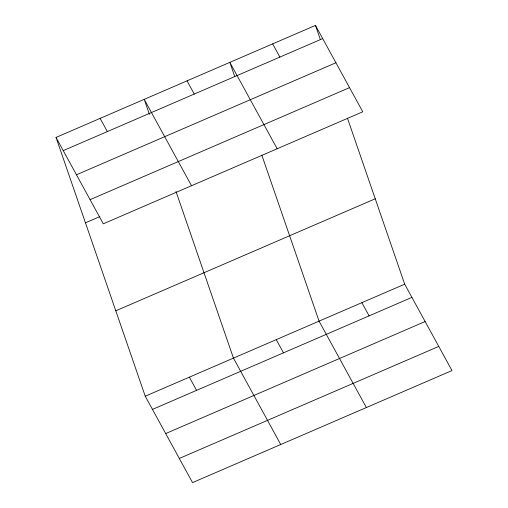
<?xml version="1.0" encoding="UTF-8"?>
<svg xmlns="http://www.w3.org/2000/svg" width="508" height="508" viewBox="0 0 508 508"><rect width="100%" height="100%" fill="white"/><g stroke="black" fill="none" stroke-linecap="round" stroke-linejoin="round"><path stroke-width="0.76" d="M56.013 137.427L315.468 25.4L362.763 111.792L103.314 223.812L56.013 137.427L145.237 396.208L192.532 482.6L451.987 370.573L404.685 284.188L347.478 118.256M63.24 150.622L322.694 38.602M76.467 174.777L335.915 62.751M90.087 199.663L349.542 87.636M85.458 222.828L99.917 216.579M115.792 310.813L375.247 198.787M145.237 396.208L404.685 284.188M152.464 409.41L411.912 297.383M165.684 433.565L425.139 321.539M179.311 458.445L438.76 346.424M272.656 43.885L279.883 57.08M361.88 302.673L369.106 315.868M277.146 148.755L229.851 62.37L234.753 76.6M366.363 407.543L319.068 321.151L261.861 155.226M187.039 80.855L194.266 94.05M276.257 339.636L283.483 352.838M191.529 185.725L144.228 99.339L149.396 114.319M280.746 444.513L233.451 358.121L175.984 191.446M100.12 118.383L107.347 131.578M189.344 377.165L196.571 390.366M315.468 25.4L320.377 39.63"/></g></svg>
